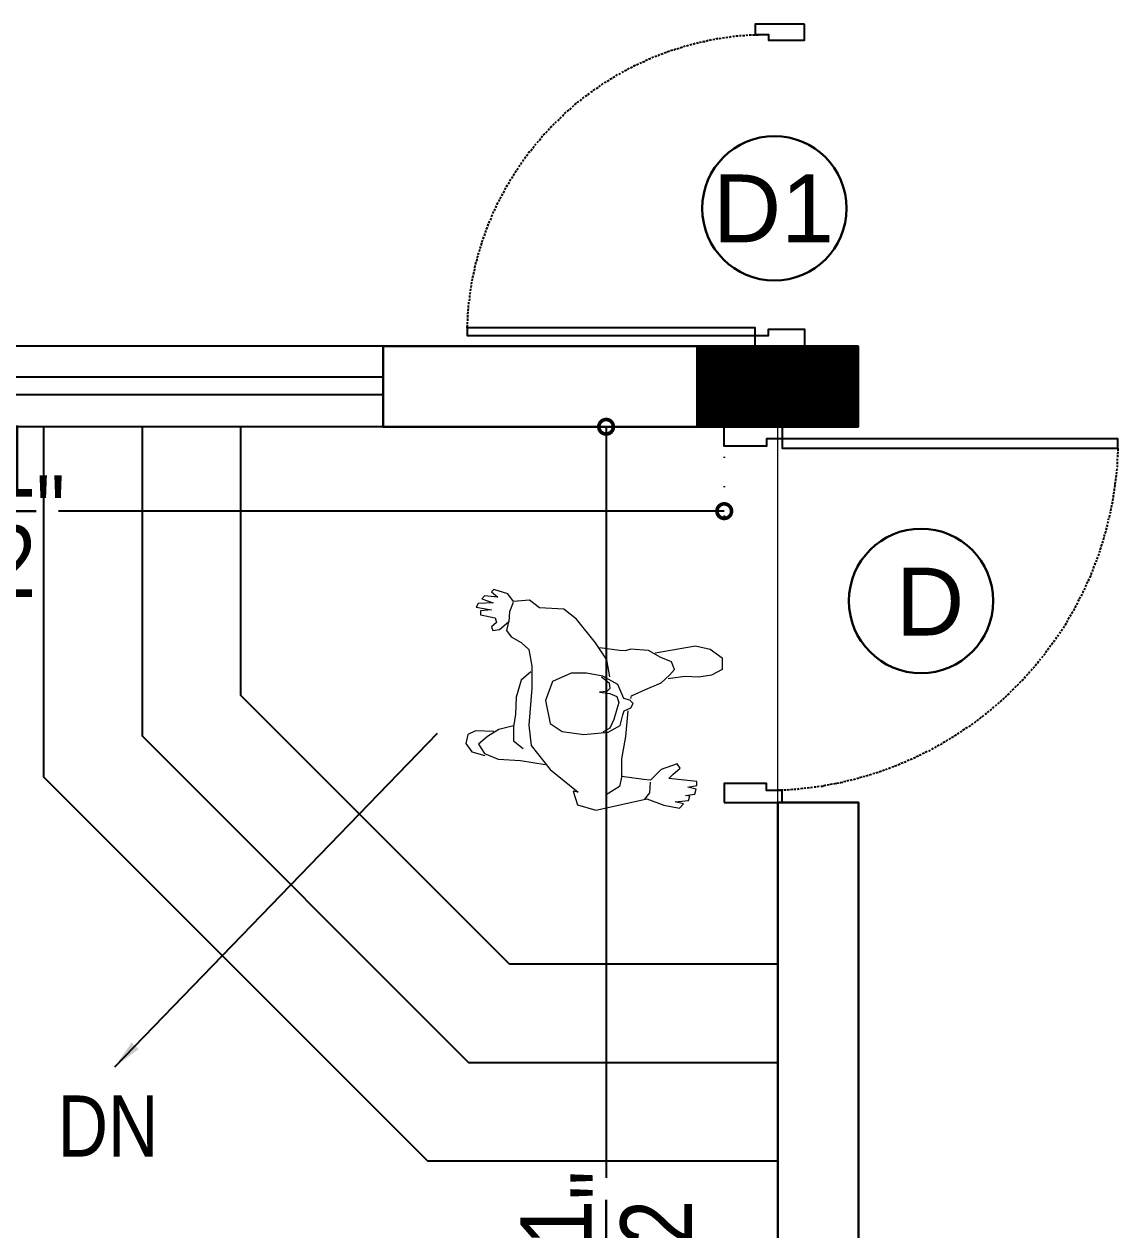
# Model space of a CAD drawing. Extents: x -454308 to 890911, y -14103 to 1343694.
# Drawn here: x 197545.2 to 197667.4, y 656521.9 to 656656.5 of the extents above; entities that cross this region are included whole.
import ezdxf

# ---------------------------------------------------------------- set-up
doc = ezdxf.new("R2010")
doc.units = 0
doc.header["$MEASUREMENT"] = 0
doc.header["$PDMODE"] = 32
doc.linetypes.add('DOT2', pattern=[3.175, 0, -3.175])
for name, color, linetype in [('A-Door', 144, 'Continuous'), ('ELE', 7, 'Continuous'), ('PERSONA', 7, 'Continuous')]:
    doc.layers.add(name, color=color, linetype=linetype)
for name, color, linetype, lineweight in [('A-Wall', 7, 'Continuous', 30), ('HATCH', 8, 'Continuous', 20), ('PERSONAS', 7, 'Continuous', 0), ('sill', 32, 'Continuous', 25), ('Text', 55, 'Continuous', 25), ('WINDOW', 147, 'Continuous', 25)]:
    doc.layers.add(name, color=color, linetype=linetype, lineweight=lineweight)
doc.styles.add('AA_03.50', font='ARIALN.TTF', dxfattribs={"height": 8})
doc.styles.add('jag', font='arial.ttf')
doc.styles.get("Standard").update_dxf_attribs({"font": 'stylu.ttf', "height": 7})
doc.dimstyles.new('AA_03.50', dxfattribs={"dimtxt": 9, "dimasz": 3.25, "dimexe": 1.75, "dimexo": 3.375, "dimgap": 0.09, "dimtad": 0, "dimdec": 0, "dimzin": 3, "dimdsep": 46, "dimlunit": 4, "dimtxsty": 'AA_03.50', "dimblk": 'DOTSMALL', "dimcen": 0.09, "dimclre": 7, "dimadec": 0, "dimazin": 0, "dimtfac": 1, "dimtdec": 0, "dimtofl": 0, "dimtmove": 0, "dimatfit": 3, "dimfxl": 1, "dimtolj": 1, "dimtzin": 0, "dimlwd": -1, "dimarcsym": 0})

# ---------------------------------------------------------------- blocks, each defined once
blk = doc.blocks.new('d')
at = {"layer": 'A-Door'}
for points in [[(165624.87, 672863.63), (165631.32, 672863.63), (165631.32, 672862.27), (165629.6, 672862.27), (165629.6, 672861.49), (165624.87, 672861.49), (165624.87, 672863.63)], [(165629.88, 672862.27), (165629.64, 672862.27), (165629.6, 672862.27)], [(165630.29, 672862.27), (165630.05, 672862.27)], [(165630.66, 672862.27), (165630.38, 672862.27)], [(165631.03, 672862.23), (165630.79, 672862.23)], [(165631.4, 672862.23), (165631.16, 672862.23)], [(165631.77, 672862.23), (165631.69, 672862.23), (165631.53, 672862.23)], [(165632.14, 672862.19), (165631.9, 672862.23)], [(165632.51, 672862.15), (165632.27, 672862.19)], [(165632.88, 672862.15), (165632.64, 672862.15)], [(165633.25, 672862.11), (165633.01, 672862.15)], [(165633.66, 672862.07), (165633.38, 672862.11)], [(165633.99, 672862.02), (165633.75, 672862.07)], [(165634.4, 672861.98), (165634.12, 672862.02)], [(165634.73, 672861.94), (165634.49, 672861.98)], [(165635.14, 672861.9), (165634.9, 672861.9)], [(165635.47, 672861.82), (165635.23, 672861.86)], [(165635.88, 672861.78), (165635.84, 672861.82), (165635.64, 672861.82)], [(165636.21, 672861.7), (165635.97, 672861.78)], [(165636.62, 672861.65), (165636.38, 672861.7)], [(165636.95, 672861.57), (165636.71, 672861.61)], [(165637.36, 672861.49), (165637.08, 672861.57)], [(165637.69, 672861.45), (165637.44, 672861.49)], [(165638.1, 672861.37), (165637.9, 672861.41), (165637.81, 672861.41)], [(165638.43, 672861.28), (165638.18, 672861.33)], [(165638.8, 672861.16), (165638.55, 672861.24)], [(165639.17, 672861.08), (165638.92, 672861.16)], [(165639.54, 672861), (165639.29, 672861.08)], [(165639.91, 672860.91), (165639.66, 672860.96)], [(165640.24, 672860.79), (165639.99, 672860.87)], [(165640.61, 672860.71), (165640.36, 672860.75)], [(165640.94, 672860.59), (165640.73, 672860.67)], [(165641.31, 672860.5), (165641.06, 672860.55)], [(165641.68, 672860.38), (165641.47, 672860.42)], [(165642.05, 672860.26), (165641.92, 672860.3), (165641.8, 672860.34)], [(165642.42, 672860.13), (165642.17, 672860.22)], [(165642.75, 672860.01), (165642.54, 672860.09)], [(165643.08, 672859.89), (165642.87, 672859.97)], [(165643.44, 672859.76), (165643.2, 672859.85)], [(165643.81, 672859.64), (165643.57, 672859.68)], [(165644.14, 672859.48), (165643.9, 672859.6)], [(165644.51, 672859.35), (165644.27, 672859.44)], [(165644.84, 672859.19), (165644.6, 672859.27)], [(165645.17, 672859.07), (165644.97, 672859.15)], [(165645.54, 672858.9), (165645.29, 672858.98)], [(165645.87, 672858.74), (165645.83, 672858.78), (165645.62, 672858.86)], [(165646.24, 672858.61), (165645.99, 672858.7)], [(165646.57, 672858.45), (165646.32, 672858.53)], [(165646.86, 672858.28), (165646.65, 672858.37)], [(165647.23, 672858.12), (165646.98, 672858.2)], [(165647.55, 672857.91), (165647.31, 672858.04)], [(165647.88, 672857.79), (165647.72, 672857.87), (165647.68, 672857.91)], [(165648.21, 672857.59), (165648.01, 672857.71)], [(165648.54, 672857.38), (165648.34, 672857.5)], [(165648.87, 672857.22), (165648.66, 672857.34)], [(165649.2, 672857.05), (165648.99, 672857.18)], [(165649.53, 672856.85), (165649.28, 672856.97)], [(165649.81, 672856.64), (165649.61, 672856.81)], [(165650.14, 672856.44), (165649.94, 672856.6)], [(165650.47, 672856.27), (165650.27, 672856.39)], [(165650.8, 672856.07), (165650.55, 672856.23)], [(165651.09, 672855.86), (165650.88, 672855.98)], [(165651.42, 672855.65), (165651.29, 672855.74), (165651.21, 672855.78)], [(165651.75, 672855.45), (165651.5, 672855.57)], [(165652.03, 672855.24), (165651.83, 672855.37)], [(165652.36, 672855.04), (165652.16, 672855.16)], [(165652.65, 672854.79), (165652.44, 672854.96)], [(165652.98, 672854.59), (165652.77, 672854.75)], [(165653.27, 672854.34), (165653.06, 672854.5)], [(165653.55, 672854.09), (165653.35, 672854.3)], [(165653.84, 672853.89), (165653.64, 672854.05)], [(165654.17, 672853.68), (165653.97, 672853.81)], [(165654.42, 672853.44), (165654.25, 672853.56)], [(165654.71, 672853.19), (165654.66, 672853.27), (165654.54, 672853.35)], [(165654.99, 672852.94), (165654.83, 672853.11)], [(165655.28, 672852.7), (165655.12, 672852.86)], [(165655.57, 672852.45), (165655.4, 672852.61)], [(165655.86, 672852.2), (165655.65, 672852.37)], [(165656.14, 672851.96), (165655.94, 672852.12)], [(165656.39, 672851.71), (165656.23, 672851.87), (165656.23, 672851.87)], [(165656.68, 672851.46), (165656.47, 672851.63)], [(165656.92, 672851.18), (165656.76, 672851.34)], [(165657.21, 672850.93), (165657.01, 672851.09)], [(165657.46, 672850.64), (165657.29, 672850.81)], [(165657.75, 672850.39), (165657.54, 672850.6)], [(165657.99, 672850.11), (165657.83, 672850.31)], [(165658.28, 672849.86), (165658.08, 672850.02)], [(165658.49, 672849.57), (165658.36, 672849.78)], [(165658.77, 672849.28), (165658.61, 672849.49)], [(165659.02, 672849.04), (165658.86, 672849.2)], [(165659.27, 672848.75), (165659.14, 672848.87), (165659.1, 672848.91)], [(165659.51, 672848.46), (165659.35, 672848.63)], [(165659.76, 672848.18), (165659.6, 672848.38)], [(165659.97, 672847.85), (165659.84, 672848.09)], [(165660.21, 672847.6), (165660.09, 672847.76)], [(165660.46, 672847.31), (165660.29, 672847.48)], [(165660.71, 672847.02), (165660.54, 672847.19)], [(165660.91, 672846.7), (165660.75, 672846.9)], [(165661.12, 672846.37), (165660.99, 672846.61)], [(165661.36, 672846.08), (165661.2, 672846.28)], [(165661.57, 672845.79), (165661.44, 672846)], [(165661.77, 672845.5), (165661.73, 672845.59), (165661.65, 672845.71)], [(165661.98, 672845.18), (165661.86, 672845.38)], [(165662.18, 672844.89), (165662.1, 672845.09)], [(165662.39, 672844.56), (165662.31, 672844.76)], [(165662.6, 672844.27), (165662.51, 672844.48)], [(165662.84, 672843.94), (165662.72, 672844.15)], [(165663.05, 672843.61), (165662.92, 672843.86)], [(165663.21, 672843.28), (165663.09, 672843.53)], [(165663.42, 672842.96), (165663.25, 672843.2)], [(165663.58, 672842.67), (165663.46, 672842.87)], [(165663.79, 672842.34), (165663.66, 672842.55)], [(165663.99, 672842.01), (165663.95, 672842.05), (165663.87, 672842.22)], [(165664.16, 672841.64), (165664.03, 672841.89)], [(165664.32, 672841.31), (165664.2, 672841.56)], [(165664.49, 672840.98), (165664.36, 672841.19)], [(165664.65, 672840.7), (165664.53, 672840.9)], [(165664.81, 672840.37), (165664.73, 672840.57)], [(165664.98, 672840), (165664.94, 672840.16), (165664.9, 672840.24)], [(165665.14, 672839.67), (165665.06, 672839.87)], [(165665.31, 672839.3), (165665.18, 672839.55)], [(165665.47, 672838.97), (165665.35, 672839.22)], [(165665.6, 672838.64), (165665.51, 672838.89)], [(165665.8, 672838.27), (165665.68, 672838.52)], [(165665.88, 672837.94), (165665.8, 672838.19)], [(165666.05, 672837.61), (165665.97, 672837.82)], [(165666.17, 672837.24), (165666.09, 672837.49)], [(165666.29, 672836.87), (165666.21, 672837.12)], [(165666.46, 672836.55), (165666.38, 672836.75)], [(165666.58, 672836.22), (165666.54, 672836.34), (165666.5, 672836.46)], [(165666.71, 672835.85), (165666.62, 672836.09)], [(165666.83, 672835.52), (165666.75, 672835.72)], [(165666.95, 672835.15), (165666.83, 672835.39)], [(165667.03, 672834.78), (165666.95, 672835.02)], [(165667.16, 672834.45), (165667.08, 672834.65)], [(165667.28, 672834.04), (165667.2, 672834.33)], [(165667.36, 672833.71), (165667.28, 672833.91)], [(165667.49, 672833.34), (165667.4, 672833.59)], [(165667.57, 672832.97), (165667.49, 672833.22)], [(165667.69, 672832.64), (165667.57, 672832.85)], [(165667.77, 672832.23), (165667.73, 672832.31), (165667.69, 672832.48)], [(165667.81, 672831.9), (165667.77, 672832.11)], [(165667.9, 672831.53), (165667.86, 672831.78)], [(165668.02, 672831.16), (165667.94, 672831.37)], [(165668.06, 672830.79), (165668.02, 672831.04)], [(165668.14, 672830.42), (165668.1, 672830.67)], [(165668.23, 672830.05), (165668.18, 672830.3)], [(165668.27, 672829.68), (165668.23, 672829.93)], [(165668.31, 672829.31), (165668.31, 672829.56)], [(165668.39, 672828.94), (165668.35, 672829.19)], [(165668.43, 672828.57), (165668.43, 672828.82)], [(165668.51, 672828.2), (165668.51, 672828.2), (165668.47, 672828.45)], [(165668.55, 672827.83), (165668.51, 672828.08)], [(165668.6, 672827.46), (165668.55, 672827.71)], [(165668.64, 672827.09), (165668.6, 672827.34)], [(165668.68, 672826.72), (165668.64, 672826.97)], [(165668.72, 672826.35), (165668.68, 672826.6)], [(165668.76, 672825.98), (165668.76, 672826.15), (165668.72, 672826.19)], [(165668.76, 672825.57), (165668.76, 672825.86)], [(165668.76, 672825.24), (165668.76, 672825.45)], [(165668.8, 672824.83), (165668.8, 672825.08)], [(165668.84, 672824.46), (165668.8, 672824.71)], [(165624.87, 672821.67), (165631.32, 672821.67), (165631.32, 672823.02), (165629.6, 672823.02), (165629.6, 672823.85), (165624.87, 672823.85), (165624.87, 672821.67)], [(165631.32, 672823.02), (165631.32, 672824.05), (165668.84, 672824.05), (165668.84, 672823.02), (165631.32, 672823.02)], [(165668.84, 672824.05), (165668.84, 672824.34)]]:
    blk.add_lwpolyline(points, dxfattribs=at)
blk = doc.blocks.new('H-1')
at = {"layer": 'PERSONAS'}
for p, q in [((-0.6078, 0.1587), (-0.6143, 0.1506)), ((-0.5737, 0.1555), (-0.6078, 0.1587)), ((-0.5835, 0.1749), (-0.5899, 0.1684)), ((-0.5899, 0.1684), (-0.5737, 0.1555)), ((-0.5478, 0.1636), (-0.5835, 0.1749)), ((-0.5332, 0.1441), (-0.5478, 0.1636)), ((-0.624, 0.1393), (-0.6288, 0.1295)), ((-0.6288, 0.1295), (-0.5899, 0.1231)), ((-0.5851, 0.1409), (-0.624, 0.1393)), ((-0.6143, 0.1506), (-0.5851, 0.1409)), ((-0.5429, 0.1182), (-0.5332, 0.1425)), ((-0.4927, 0.1474), (-0.5332, 0.1441)), ((-0.4668, 0.1279), (-0.4927, 0.1474)), ((-0.4052, 0.1247), (-0.4668, 0.1279)), ((-0.3728, 0.0988), (-0.4052, 0.1247)), ((-0.5899, 0.1231), (-0.6175, 0.1198)), ((-0.6175, 0.1198), (-0.6175, 0.1101)), ((-0.6175, 0.1101), (-0.5802, 0.102)), ((-0.5802, 0.102), (-0.577, 0.0907)), ((-0.5446, 0.0923), (-0.5429, 0.1182)), ((-0.3241, 0.0389), (-0.3728, 0.0988)), ((-0.577, 0.0907), (-0.5899, 0.0793)), ((-0.5899, 0.0793), (-0.5867, 0.0696)), ((-0.5867, 0.0696), (-0.5689, 0.0729)), ((-0.5689, 0.0729), (-0.5462, 0.0923)), ((-0.5462, 0.0923), (-0.551, 0.0696)), ((-0.551, 0.0696), (-0.5397, 0.0534)), ((-0.5397, 0.0534), (-0.5138, 0.0389)), ((-0.5138, 0.0389), (-0.4943, 0.0211)), ((-0.295, -0.0049), (-0.3241, 0.0389)), ((-0.4943, 0.0211), (-0.4862, -0.0211)), ((-0.2626, 0.0194), (-0.3128, 0.0259)), ((-0.248, 0.0178), (-0.2626, 0.0194)), ((-0.2334, 0.0227), (-0.248, 0.0178)), ((-0.188, 0.0194), (-0.2334, 0.0227)), ((-0.1572, 0.0016), (-0.188, 0.0194)), ((-0.1718, 0.013), (-0.0681, 0.0308)), ((-0.1297, -0.0097), (-0.1572, 0.0016)), ((-0.0681, 0.0308), (-0.0308, 0.0227)), ((-0.0308, 0.0227), (0, 0)), ((0, 0), (0, -0.0291)), ((-0.4862, -0.0211), (-0.4862, -0.0777)), ((-0.2869, -0.0486), (-0.295, -0.0049)), ((-0.1345, -0.0437), (-0.1216, -0.0291)), ((-0.1216, -0.0291), (-0.1297, -0.0097)), ((0, -0.0291), (-0.0276, -0.0437)), ((-0.5138, -0.0567), (-0.5267, -0.1004)), ((-0.4895, -0.0356), (-0.5138, -0.0567)), ((-0.4339, -0.0606), (-0.4512, -0.1086)), ((-0.3857, -0.0389), (-0.4339, -0.0606)), ((-0.3468, -0.0389), (-0.3857, -0.0389)), ((-0.3047, -0.047), (-0.3468, -0.0389)), ((-0.3088, -0.0485), (-0.2885, -0.0632)), ((-0.2664, -0.0675), (-0.3047, -0.047)), ((-0.1556, -0.0632), (-0.1345, -0.0437)), ((-0.0956, -0.047), (-0.1378, -0.0534)), ((-0.06, -0.0486), (-0.0956, -0.047)), ((-0.0276, -0.0437), (-0.06, -0.0486)), ((-0.4862, -0.0777), (-0.4943, -0.1717)), ((-0.295, -0.0858), (-0.3138, -0.0874)), ((-0.3138, -0.0874), (-0.2869, -0.0907)), ((-0.2869, -0.0777), (-0.295, -0.0858)), ((-0.2885, -0.0632), (-0.2869, -0.0777)), ((-0.2869, -0.0907), (-0.269, -0.0988)), ((-0.2512, -0.1032), (-0.2664, -0.0675)), ((-0.2318, -0.0972), (-0.1961, -0.081)), ((-0.1961, -0.081), (-0.1556, -0.0632)), ((-0.5267, -0.1004), (-0.5284, -0.1441)), ((-0.4512, -0.1086), (-0.4397, -0.1673)), ((-0.269, -0.0988), (-0.2642, -0.1134)), ((-0.2642, -0.1134), (-0.269, -0.1312)), ((-0.2361, -0.108), (-0.2512, -0.1032)), ((-0.2279, -0.1166), (-0.2361, -0.108)), ((-0.2339, -0.1274), (-0.2279, -0.1166)), ((-0.2335, -0.1035), (-0.2318, -0.0972)), ((-0.5284, -0.1441), (-0.5332, -0.1765)), ((-0.269, -0.1312), (-0.2771, -0.1571)), ((-0.2604, -0.1727), (-0.254, -0.1452)), ((-0.254, -0.1452), (-0.2502, -0.135)), ((-0.2502, -0.135), (-0.2339, -0.1274)), ((-0.2464, -0.2008), (-0.2406, -0.1351)), ((-0.5705, -0.183), (-0.5997, -0.2008)), ((-0.5332, -0.1733), (-0.5705, -0.183)), ((-0.5332, -0.1765), (-0.5332, -0.2121)), ((-0.4943, -0.1717), (-0.4878, -0.2235)), ((-0.4397, -0.1673), (-0.4089, -0.1883)), ((-0.2869, -0.1797), (-0.3047, -0.1895)), ((-0.2917, -0.1895), (-0.2604, -0.1727)), ((-0.2771, -0.1571), (-0.2869, -0.1797)), ((-0.6499, -0.1959), (-0.6548, -0.2186)), ((-0.6305, -0.1862), (-0.6499, -0.1959)), ((-0.5835, -0.1878), (-0.6305, -0.1862)), ((-0.5997, -0.2008), (-0.6224, -0.2202)), ((-0.5332, -0.2121), (-0.5089, -0.2316)), ((-0.4089, -0.1883), (-0.3533, -0.1959)), ((-0.3533, -0.1959), (-0.2917, -0.1895)), ((-0.2561, -0.2575), (-0.2464, -0.2008)), ((-0.6548, -0.2186), (-0.6402, -0.2397)), ((-0.6402, -0.2397), (-0.6062, -0.2494)), ((-0.6224, -0.2202), (-0.6078, -0.2445)), ((-0.6078, -0.2445), (-0.5721, -0.2591)), ((-0.4878, -0.2235), (-0.4392, -0.285)), ((-0.5721, -0.2591), (-0.5154, -0.2623)), ((-0.5154, -0.2623), (-0.4522, -0.2721)), ((-0.2561, -0.3028), (-0.2561, -0.2575)), ((-0.1151, -0.2704), (-0.1556, -0.285)), ((-0.107, -0.2818), (-0.1151, -0.2704)), ((-0.4392, -0.285), (-0.3679, -0.3433)), ((-0.2561, -0.3012), (-0.2626, -0.3287)), ((-0.201, -0.3109), (-0.2561, -0.3028)), ((-0.1556, -0.285), (-0.1831, -0.3125)), ((-0.1361, -0.3077), (-0.1264, -0.298)), ((-0.0648, -0.3158), (-0.1361, -0.3077)), ((-0.1264, -0.298), (-0.107, -0.2818)), ((-0.2626, -0.3287), (-0.2966, -0.3498)), ((-0.1831, -0.3125), (-0.201, -0.3109)), ((-0.1848, -0.3449), (-0.1831, -0.3174)), ((-0.0875, -0.3303), (-0.0648, -0.3255)), ((-0.0665, -0.3352), (-0.0875, -0.3303)), ((-0.0697, -0.3482), (-0.0665, -0.3352)), ((-0.0648, -0.3255), (-0.0648, -0.3158)), ((-0.3809, -0.3401), (-0.3695, -0.3757)), ((-0.3679, -0.3433), (-0.3809, -0.3401)), ((-0.2496, -0.3724), (-0.1929, -0.3595)), ((-0.1977, -0.3611), (-0.1848, -0.3449)), ((-0.1929, -0.3595), (-0.1491, -0.3757)), ((-0.1199, -0.3676), (-0.0859, -0.3644)), ((-0.0989, -0.3724), (-0.1199, -0.3676)), ((-0.094, -0.3514), (-0.0697, -0.3482)), ((-0.0827, -0.353), (-0.094, -0.3514)), ((-0.0859, -0.3644), (-0.0827, -0.353)), ((-0.3695, -0.3757), (-0.3225, -0.3886)), ((-0.3225, -0.3886), (-0.2496, -0.3724)), ((-0.1491, -0.3757), (-0.1086, -0.3838)), ((-0.1086, -0.3838), (-0.0989, -0.3724))]:
    blk.add_line(p, q, dxfattribs=at)
blk = doc.blocks.new('EGVSVS')
at = {"layer": 'A-Wall'}
h = blk.add_hatch(dxfattribs=at)
h.set_pattern_fill('ANSI31', color=256, style=0)
h.set_pattern_definition([(45, (0, 0), (-0.088388347648, 0.088388347648), [])])
h.paths.add_polyline_path([(188258.49, 672097.51), (188258.49, 672106.51), (188240.49, 672106.51), (188240.49, 672097.51)])
blk.add_lwpolyline([(188240.49, 672106.51), (188258.49, 672106.51), (188258.49, 672097.51), (188240.49, 672097.51)], close=True, dxfattribs=at)
blk = doc.blocks.new('_DotSmall')
at = {"color": 0, "linetype": 'ByBlock', "const_width": 0.5}
blk.add_lwpolyline([(-0.0625, 0, 1), (0.0625, 0, 1)], format="xyb", close=True, dxfattribs=at)
blk = doc.blocks.new('eeee')
at = {"layer": 'A-Door'}
for points in [[(165919.2, 672860.67), (165924.71, 672860.67), (165924.71, 672859.48), (165923.23, 672859.48), (165923.23, 672858.78), (165919.2, 672858.78), (165919.2, 672860.67)], [(165924.71, 672859.48), (165924.71, 672858.61), (165956.88, 672858.61), (165956.88, 672859.48), (165924.71, 672859.48)], [(165956.88, 672858.61), (165956.84, 672858.33)], [(165956.84, 672858.2), (165956.84, 672858)], [(165956.76, 672856.72), (165956.76, 672856.68), (165956.72, 672856.48)], [(165956.8, 672857.09), (165956.76, 672856.85)], [(165956.8, 672857.83), (165956.8, 672857.59)], [(165956.8, 672857.46), (165956.8, 672857.22)], [(165956.64, 672855.61), (165956.6, 672855.37)], [(165956.68, 672855.98), (165956.68, 672855.74)], [(165956.72, 672856.35), (165956.72, 672856.11)], [(165956.43, 672854.13), (165956.39, 672853.89)], [(165956.51, 672854.5), (165956.47, 672854.26)], [(165956.55, 672854.87), (165956.55, 672854.79), (165956.51, 672854.63)], [(165956.6, 672855.24), (165956.6, 672855)], [(165956.18, 672852.65), (165956.1, 672852.41)], [(165956.27, 672853.02), (165956.23, 672852.86), (165956.18, 672852.78)], [(165956.31, 672853.39), (165956.27, 672853.15)], [(165956.39, 672853.76), (165956.35, 672853.52)], [(165955.94, 672851.55), (165955.86, 672851.3)], [(165956.02, 672851.91), (165955.98, 672851.67)], [(165956.06, 672852.28), (165956.02, 672852.04)], [(165955.53, 672850.11), (165955.44, 672849.86)], [(165955.65, 672850.48), (165955.57, 672850.23)], [(165955.77, 672850.81), (165955.65, 672850.6)], [(165955.86, 672851.18), (165955.77, 672851.01), (165955.77, 672850.93)], [(165955.08, 672848.71), (165955.03, 672848.46)], [(165955.24, 672849.04), (165955.12, 672848.83)], [(165955.32, 672849.41), (165955.24, 672849.16), (165955.24, 672849.12)], [(165955.44, 672849.78), (165955.36, 672849.53)], [(165954.58, 672847.27), (165954.5, 672847.02)], [(165954.71, 672847.64), (165954.62, 672847.39)], [(165954.83, 672847.97), (165954.75, 672847.76)], [(165954.95, 672848.34), (165954.87, 672848.09)], [(165954.17, 672846.24), (165954.05, 672846)], [(165954.29, 672846.61), (165954.17, 672846.37)], [(165954.46, 672846.9), (165954.34, 672846.7)], [(165953.55, 672844.89), (165953.43, 672844.64)], [(165953.68, 672845.22), (165953.6, 672845.01)], [(165953.84, 672845.55), (165953.76, 672845.34)], [(165954.01, 672845.87), (165953.92, 672845.63)], [(165952.86, 672843.53), (165952.73, 672843.33)], [(165953.02, 672843.86), (165953.02, 672843.86), (165952.9, 672843.65)], [(165953.23, 672844.19), (165953.1, 672843.98)], [(165953.35, 672844.52), (165953.23, 672844.31)], [(165951.91, 672841.93), (165951.79, 672841.72)], [(165952.12, 672842.26), (165952.08, 672842.18), (165951.99, 672842.01)], [(165952.28, 672842.59), (165952.16, 672842.34)], [(165952.49, 672842.91), (165952.36, 672842.67)], [(165952.69, 672843.2), (165952.57, 672843)], [(165951.09, 672840.65), (165951.05, 672840.53), (165950.97, 672840.45)], [(165951.34, 672840.98), (165951.17, 672840.78)], [(165951.54, 672841.27), (165951.38, 672841.07)], [(165951.75, 672841.6), (165951.58, 672841.39)], [(165950.27, 672839.42), (165950.1, 672839.22)], [(165950.47, 672839.71), (165950.31, 672839.5)], [(165950.68, 672840.04), (165950.55, 672839.83)], [(165950.88, 672840.37), (165950.76, 672840.16)], [(165949.08, 672837.94), (165948.91, 672837.78)], [(165949.32, 672838.23), (165949.16, 672838.07)], [(165949.53, 672838.56), (165949.4, 672838.35)], [(165949.77, 672838.85), (165949.61, 672838.64)], [(165950.02, 672839.13), (165949.94, 672838.97), (165949.86, 672838.93)], [(165947.84, 672836.55), (165947.68, 672836.38)], [(165948.09, 672836.83), (165947.92, 672836.67)], [(165948.38, 672837.12), (165948.17, 672836.91)], [(165948.58, 672837.41), (165948.46, 672837.2)], [(165948.83, 672837.7), (165948.66, 672837.49)], [(165946.53, 672835.23), (165946.36, 672835.07)], [(165946.77, 672835.52), (165946.61, 672835.31)], [(165947.06, 672835.72), (165946.9, 672835.6)], [(165947.31, 672836.01), (165947.14, 672835.81)], [(165947.6, 672836.3), (165947.39, 672836.09)], [(165945.13, 672833.96), (165944.97, 672833.79)], [(165945.42, 672834.24), (165945.25, 672834.04)], [(165945.71, 672834.45), (165945.5, 672834.28)], [(165945.99, 672834.7), (165945.83, 672834.53)], [(165946.24, 672834.98), (165946.08, 672834.78)], [(165943.4, 672832.56), (165943.2, 672832.44)], [(165943.69, 672832.76), (165943.49, 672832.64)], [(165943.98, 672833.01), (165943.81, 672832.85)], [(165944.27, 672833.26), (165944.1, 672833.09)], [(165944.55, 672833.5), (165944.55, 672833.46), (165944.39, 672833.34)], [(165944.88, 672833.71), (165944.68, 672833.55)], [(165941.55, 672831.28), (165941.47, 672831.2), (165941.35, 672831.16)], [(165941.88, 672831.49), (165941.68, 672831.33)], [(165942.17, 672831.7), (165941.97, 672831.57)], [(165942.46, 672831.9), (165942.25, 672831.78)], [(165942.79, 672832.11), (165942.58, 672831.98)], [(165943.08, 672832.31), (165943.03, 672832.27), (165942.87, 672832.19)], [(165939.29, 672829.93), (165939.05, 672829.81)], [(165939.62, 672830.09), (165939.42, 672830.01)], [(165939.95, 672830.3), (165939.79, 672830.22), (165939.75, 672830.18)], [(165940.28, 672830.5), (165940.08, 672830.34)], [(165940.61, 672830.67), (165940.4, 672830.55)], [(165940.94, 672830.87), (165940.69, 672830.75)], [(165941.23, 672831.08), (165941.02, 672830.96)], [(165936.25, 672828.45), (165936.05, 672828.37)], [(165936.62, 672828.61), (165936.38, 672828.53)], [(165936.95, 672828.78), (165936.75, 672828.65)], [(165937.28, 672828.94), (165937.03, 672828.86)], [(165937.61, 672829.07), (165937.4, 672828.98)], [(165937.98, 672829.27), (165937.73, 672829.15)], [(165938.31, 672829.39), (165938.1, 672829.31), (165938.1, 672829.27)], [(165938.64, 672829.6), (165938.43, 672829.48)], [(165938.97, 672829.76), (165938.76, 672829.64)], [(165932.39, 672827.13), (165932.14, 672827.05)], [(165932.72, 672827.22), (165932.51, 672827.13)], [(165933.09, 672827.34), (165932.84, 672827.26)], [(165933.46, 672827.46), (165933.21, 672827.38)], [(165933.79, 672827.59), (165933.58, 672827.46)], [(165934.16, 672827.67), (165933.91, 672827.59)], [(165934.53, 672827.79), (165934.28, 672827.71)], [(165934.86, 672827.91), (165934.61, 672827.83)], [(165935.23, 672828.08), (165934.98, 672828)], [(165935.55, 672828.2), (165935.35, 672828.12)], [(165935.92, 672828.33), (165935.68, 672828.24)], [(165919.2, 672824.71), (165924.71, 672824.71), (165924.71, 672825.86), (165923.23, 672825.86), (165923.23, 672826.52), (165919.2, 672826.52), (165919.2, 672824.71)], [(165923.51, 672825.86), (165923.23, 672825.86)], [(165923.88, 672825.86), (165923.64, 672825.86)], [(165924.25, 672825.9), (165924.01, 672825.86)], [(165924.62, 672825.9), (165924.38, 672825.9)], [(165924.99, 672825.9), (165924.75, 672825.9)], [(165925.36, 672825.9), (165925.16, 672825.9), (165925.12, 672825.9)], [(165925.73, 672825.94), (165925.53, 672825.9)], [(165926.14, 672825.98), (165925.86, 672825.98)], [(165926.47, 672825.98), (165926.27, 672825.98)], [(165926.88, 672826.02), (165926.6, 672826.02)], [(165927.21, 672826.11), (165927.09, 672826.07), (165927.01, 672826.07)], [(165927.62, 672826.15), (165927.38, 672826.11)], [(165927.99, 672826.19), (165927.75, 672826.15)], [(165928.36, 672826.23), (165928.12, 672826.19)], [(165928.73, 672826.31), (165928.49, 672826.27)], [(165929.1, 672826.35), (165928.98, 672826.31), (165928.86, 672826.31)], [(165929.43, 672826.44), (165929.23, 672826.39)], [(165929.84, 672826.52), (165929.6, 672826.44)], [(165930.17, 672826.6), (165929.97, 672826.52)], [(165930.58, 672826.64), (165930.29, 672826.64)], [(165930.91, 672826.72), (165930.87, 672826.72), (165930.71, 672826.68)], [(165931.28, 672826.85), (165931.03, 672826.76)], [(165931.65, 672826.93), (165931.4, 672826.85)], [(165932.02, 672827.01), (165931.77, 672826.93)]]:
    blk.add_lwpolyline(points, dxfattribs=at)
blk = doc.blocks.new('*D709')
at = {"color": 7, "linetype": 'DOT2', "lineweight": -2}
for p, q in [((197625.99, 656611.52), (197608.45, 656611.52)), ((197626.03, 656416.91), (197608.45, 656416.91))]:
    blk.add_line(p, q, dxfattribs=at)
at = {"color": 0}
for p, q in [((197610.2, 656611.52), (197610.2, 656527.68)), ((197610.2, 656416.91), (197610.2, 656500.75))]:
    blk.add_line(p, q, dxfattribs=at)
at = {"layer": 'DEFPOINTS', "color": 0, "lineweight": 30}
for p in [(197610.2, 656611.52), (197629.36, 656611.52), (197629.4, 656416.91)]:
    blk.add_point(p, dxfattribs=at)
at = {"color": 0, "xscale": 3.25, "yscale": 3.25, "zscale": 3.25}
for p, rotation in [((197610.2, 656611.52), 90), ((197610.2, 656416.91), 270)]:
    blk.add_blockref('_DotSmall', p, dxfattribs=dict(at, rotation=rotation))
at = {"color": 0, "lineweight": 30, "insert": (197610.2, 656514.22), "char_height": 8, "attachment_point": 5, "rotation": 90, "style": 'AA_03.50'}
blk.add_mtext('\\A1;16\'-2{\\H1.000000x;\\S1/2;}"', dxfattribs=at)
blk = doc.blocks.new('*D710')
at = {"color": 7, "linetype": 'DOT2', "lineweight": -2}
for p, q in [((197447.69, 656608.15), (197447.69, 656600.35)), ((197623.4, 656608.15), (197623.4, 656600.35))]:
    blk.add_line(p, q, dxfattribs=at)
at = {"color": 0}
for p, q in [((197447.69, 656602.1), (197522.08, 656602.1)), ((197623.4, 656602.1), (197549.01, 656602.1))]:
    blk.add_line(p, q, dxfattribs=at)
at = {"layer": 'DEFPOINTS', "color": 0, "lineweight": 30}
for p in [(197447.69, 656611.52), (197623.4, 656611.52), (197623.4, 656602.1)]:
    blk.add_point(p, dxfattribs=at)
at = {"color": 0, "xscale": 3.25, "yscale": 3.25, "zscale": 3.25, "rotation": 180}
blk.add_blockref('_DotSmall', (197447.69, 656602.1), dxfattribs=at)
at = {"color": 0, "xscale": 3.25, "yscale": 3.25, "zscale": 3.25}
blk.add_blockref('_DotSmall', (197623.4, 656602.1), dxfattribs=at)
at = {"color": 0, "lineweight": 30, "insert": (197535.55, 656602.1), "char_height": 8, "attachment_point": 5, "style": 'AA_03.50'}
blk.add_mtext('\\A1;14\'-7{\\H1.000000x;\\S1/2;}"', dxfattribs=at)

msp = doc.modelspace()

# ---------------------------------------------------------------- linework, layer by layer
at = {"layer": 'A-Wall'}
for p, q in [((197638.362, 656620.52), (197585.277, 656620.52)), ((197585.277, 656620.52), (197585.277, 656611.52)), ((197585.277, 656620.52), (197585.277, 656611.52)), ((197629.403, 656530.911), (197629.403, 656569.562))]:
    msp.add_line(p, q, dxfattribs=at)
for points in [[(197638.362, 656620.52), (197638.362, 656611.52), (197585.277, 656611.52)], [(197638.403, 656467.911), (197638.403, 656569.562), (197629.403, 656569.562)], [(197629.403, 656530.911), (197629.403, 656521.952)], [(197629.403, 656467.911), (197629.403, 656521.952)], [(197629.403, 656521.952), (197629.403, 656521.952)]]:
    msp.add_lwpolyline(points, dxfattribs=at)
at = {"layer": 'ELE', "linetype": 'ByBlock', "lineweight": 30}
for centre in [(197629.002, 656635.908), (197645.385, 656592.075)]:
    msp.add_circle(centre, 8.062, dxfattribs=at)
at = {"layer": 'HATCH'}
msp.add_lwpolyline([(197629.403, 656569.562), (197629.403, 656611.52)], dxfattribs=at)
at = {"layer": 'sill'}
for points in [[(197585.277, 656620.52), (197489.277, 656620.52)], [(197585.277, 656611.52), (197489.277, 656611.52)], [(197629.403, 656529.52), (197590.291, 656529.52), (197547.403, 656572.408), (197547.403, 656611.52)], [(197629.403, 656540.52), (197594.847, 656540.52), (197558.403, 656576.964), (197558.403, 656611.52)], [(197599.403, 656551.52), (197569.403, 656581.52), (197569.403, 656611.52)], [(197629.403, 656551.52), (197599.403, 656551.52)]]:
    msp.add_lwpolyline(points, dxfattribs=at)
at = {"layer": 'WINDOW'}
for points in [[(197489.277, 656617.11), (197585.277, 656617.11)], [(197489.277, 656615.137), (197585.277, 656615.137)]]:
    msp.add_lwpolyline(points, dxfattribs=at)

# ---------------------------------------------------------------- block references
at = {"layer": 'A-Wall'}
msp.add_blockref('EGVSVS', (9379.869, -15485.985), dxfattribs=at)
at = {"layer": 'PERSONA', "xscale": 43.70907628337776, "yscale": 43.70907628337773, "zscale": 43.70907628337776, "rotation": 359.970202961239}
msp.add_blockref('H-1', (197623.172, 656585.704), dxfattribs=at)
at = {"layer": 'WINDOW', "rotation": 180}
msp.add_blockref('eeee', (363551.561, 1329481.189), dxfattribs=at)
at = {"layer": 'WINDOW', "xscale": -1, "rotation": 180}
msp.add_blockref('d', (31998.534, 1329433.189), dxfattribs=at)

# ---------------------------------------------------------------- texts
at = {"layer": 'Text', "width": 212.54385, "attachment_point": 1, "style": 'jag'}
for s, insert, char_height in [('D1{\\H0.8193x; }^I', (197622.119, 656639.692), 7.57161), ('D^I', (197642.575, 656595.786), 7.5716)]:
    msp.add_mtext(s, dxfattribs=dict(at, insert=insert, char_height=char_height))
at = {"layer": 'Text', "insert": (197548.92, 656533.446), "char_height": 6.82192, "width": 104.30137, "attachment_point": 4}
msp.add_mtext('{\\fArial Narrow|b0|i0|c0|p15;DN}', dxfattribs=at)

# ---------------------------------------------------------------- dimensions: what is measured, and where the dimension line sits
at = {"lineweight": 30}
dim = msp.add_linear_dim(base=(197610.197, 656611.52), p1=(197629.403, 656416.911), p2=(197629.362, 656611.52), angle=90, dimstyle='AA_03.50', override={"dimtxt": 8, "dimdec": 1, "dimtdec": 1, "dimfxl": 0.1}, dxfattribs=at)
dim.commit()
dim.dimension.update_dxf_attribs({"geometry": '*D709', "text_midpoint": (197610.197, 656514.216)})
dim = msp.add_linear_dim(base=(197623.403, 656602.096), p1=(197447.691, 656611.52), p2=(197623.403, 656611.52), dimstyle='AA_03.50', override={"dimtxt": 8, "dimdec": 1, "dimtdec": 1, "dimfxl": 0.1}, dxfattribs=at)
dim.commit()
dim.dimension.update_dxf_attribs({"geometry": '*D710', "text_midpoint": (197535.547, 656602.096)})

# ---------------------------------------------------------------- leaders
at = {"layer": 'Text'}
msp.add_leader([(197555.327, 656540.07), (197591.382, 656577.307)], dimstyle='AA_03.50', override={"dimtxt": 8, "dimfxl": 0.1}, dxfattribs=at)

doc.saveas('drawing.dxf')
